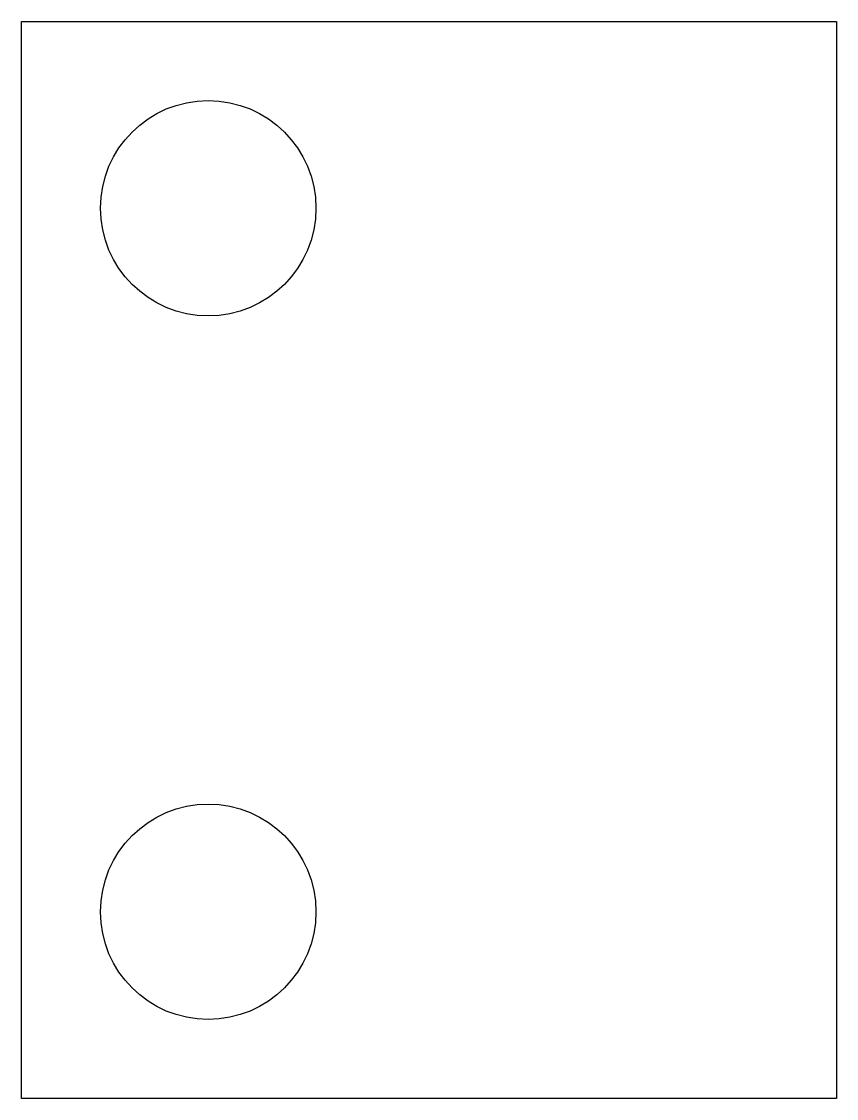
# Model space of a CAD drawing. Header units: millimetres. Extents: x -5.7 to 5.7, y -7.5 to 7.5.
import ezdxf

# ---------------------------------------------------------------- set-up
doc = ezdxf.new("R2010")
doc.units = ezdxf.units.MM
doc.layers.add('Sketch', color=7, linetype='CONTINUOUS')

msp = doc.modelspace()

# ---------------------------------------------------------------- linework, layer by layer
at = {"layer": 'Sketch'}
for p, q in [((-5.675, 7.5), (5.675, 7.5)), ((-5.675, -7.5), (-5.675, 7.5)), ((5.675, 7.5), (5.675, -7.5)), ((5.675, -7.5), (-5.675, -7.5))]:
    msp.add_line(p, q, dxfattribs=at)
for centre in [(-3.075, 4.9), (-3.075, -4.9)]:
    msp.add_circle(centre, 1.5, dxfattribs=at)

doc.saveas('drawing.dxf')
